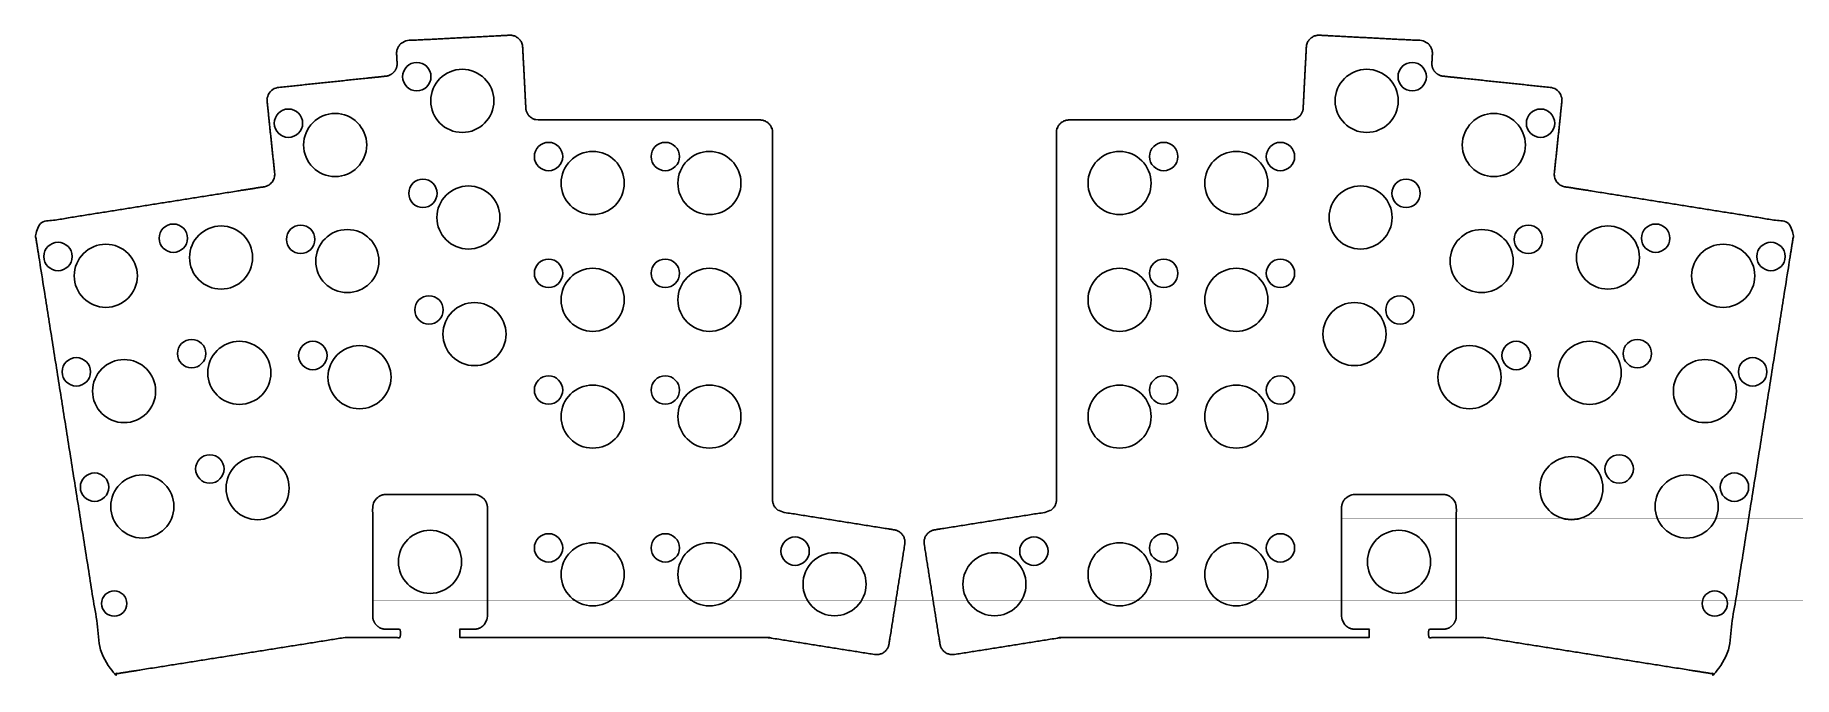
# Model space of a CAD drawing. Header units: millimetres. Extents: x -172 to 107, y -41 to 60.
import ezdxf

# ---------------------------------------------------------------- set-up
doc = ezdxf.new("R2010")
doc.units = ezdxf.units.MM
doc.layers.add('export', color=230, linetype='Continuous', true_color=0xff0083)

msp = doc.modelspace()

# ---------------------------------------------------------------- linework, layer by layer
at = {"layer": 'export', "extrusion": (0, 0, -1)}
for centre, radius in [((111.38, 53.85), 2.25), ((104.17, 50.02), 5), ((131.72, 46.48), 2.25), ((124.32, 43.03), 5), ((90.5, 41.2), 2.25), ((83.5, 37), 5), ((72, 41.2), 2.25), ((65, 37), 5), ((110.41, 35.37), 2.25), ((103.2, 31.54), 5), ((149.97, 28.26), 2.25), ((142.4, 25.2), 5), ((129.79, 28.08), 2.25), ((122.39, 24.64), 5), ((168.24, 25.36), 2.25), ((160.67, 22.31), 5), ((90.5, 22.7), 2.25), ((83.5, 18.5), 5), ((72, 22.7), 2.25), ((65, 18.5), 5), ((109.45, 16.9), 2.25), ((102.24, 13.07), 5), ((147.07, 9.98), 2.25), ((139.5, 6.93), 5), ((127.86, 9.68), 2.25), ((120.46, 6.24), 5), ((165.34, 7.09), 2.25), ((157.77, 4.04), 5), ((90.5, 4.2), 2.25), ((72, 4.2), 2.25), ((83.5, 0), 5), ((65, 0), 5), ((144.18, -8.29), 2.25), ((136.61, -11.34), 5), ((162.45, -11.18), 2.25), ((154.88, -14.24), 5), ((109.28, -23.01), 5), ((90.5, -20.8), 2.25), ((72, -20.8), 2.25), ((51.42, -21.32), 2.25), ((83.5, -25), 5), ((65, -25), 5), ((45.17, -26.56), 5), ((159.33, -29.62), 2)]:
    msp.add_circle(centre, radius, dxfattribs=at)
at = {"layer": 'export'}
for centre, radius in [((46.38, 53.85), 2.25), ((39.17, 50.02), 5), ((59.32, 43.03), 5), ((66.72, 46.48), 2.25), ((0, 37), 5), ((7, 41.2), 2.25), ((18.5, 37), 5), ((25.5, 41.2), 2.25), ((38.2, 31.54), 5), ((45.41, 35.37), 2.25), ((57.39, 24.64), 5), ((64.79, 28.08), 2.25), ((77.4, 25.2), 5), ((84.97, 28.26), 2.25), ((95.67, 22.31), 5), ((103.24, 25.36), 2.25), ((0, 18.5), 5), ((7, 22.7), 2.25), ((18.5, 18.5), 5), ((25.5, 22.7), 2.25), ((37.24, 13.07), 5), ((44.45, 16.9), 2.25), ((55.46, 6.24), 5), ((62.86, 9.68), 2.25), ((74.5, 6.93), 5), ((82.07, 9.98), 2.25), ((92.77, 4.04), 5), ((100.34, 7.09), 2.25), ((7, 4.2), 2.25), ((25.5, 4.2), 2.25), ((0, 0), 5), ((18.5, 0), 5), ((71.61, -11.34), 5), ((79.18, -8.29), 2.25), ((89.88, -14.24), 5), ((97.45, -11.18), 2.25), ((-13.58, -21.32), 2.25), ((7, -20.8), 2.25), ((25.5, -20.8), 2.25), ((44.28, -23.01), 5), ((-19.83, -26.56), 5), ((0, -25), 5), ((18.5, -25), 5), ((94.33, -29.62), 2)]:
    msp.add_circle(centre, radius, dxfattribs=at)
for points in [[(-38.83, -37.69), (-36.85, -38), (-36.54, -36.03), (-35.29, -28.13), (-34.04, -20.22), (-33.73, -18.25), (-35.7, -17.94), (-44.51, -16.54), (-53.31, -15.15), (-55, -14.88), (-55, -13.17), (-55, 15.91), (-55, 45), (-55, 47), (-57, 47), (-74.55, 47), (-92.1, 47), (-94, 47), (-94.1, 48.9), (-94.35, 53.71), (-94.6, 58.53), (-94.71, 60.53), (-96.71, 60.42), (-104.69, 60), (-112.68, 59.59), (-114.68, 59.48), (-114.58, 57.48), (-114.54, 56.76), (-114.5, 56.03), (-114.4, 54.13), (-116.29, 53.93), (-124.81, 53.04), (-133.32, 52.14), (-135.31, 51.93), (-135.1, 49.95), (-134.51, 44.27), (-133.91, 38.59), (-133.71, 36.7), (-135.59, 36.41), (-152.86, 33.67), (-170.13, 30.93), (-172.11, 30.62), (-171.8, 28.65), (-166.44, -5.2), (-161.07, -39.05), (-160.76, -41.02), (-158.79, -40.71), (-140.84, -37.87), (-122.89, -35.02), (-122.74, -35), (-122.58, -35), (-118.28, -35), (-113.98, -35), (-113.98, -34.35), (-113.98, -33.69), (-115.12, -33.69), (-116.27, -33.69), (-116.34, -33.69), (-116.42, -33.69), (-116.49, -33.68), (-116.56, -33.67), (-116.64, -33.66), (-116.71, -33.64), (-116.78, -33.63), (-116.86, -33.61), (-116.93, -33.58), (-117, -33.56), (-117.07, -33.53), (-117.14, -33.5), (-117.21, -33.47), (-117.27, -33.43), (-117.34, -33.4), (-117.4, -33.36), (-117.46, -33.31), (-117.52, -33.27), (-117.58, -33.22), (-117.64, -33.18), (-117.7, -33.13), (-117.75, -33.07), (-117.8, -33.02), (-117.86, -32.96), (-117.9, -32.91), (-117.95, -32.85), (-117.99, -32.78), (-118.04, -32.72), (-118.07, -32.66), (-118.11, -32.59), (-118.14, -32.53), (-118.18, -32.46), (-118.21, -32.39), (-118.24, -32.32), (-118.26, -32.25), (-118.29, -32.18), (-118.3, -32.1), (-118.32, -32.03), (-118.33, -31.96), (-118.35, -31.89), (-118.36, -31.81), (-118.36, -31.74), (-118.37, -31.66), (-118.37, -31.59), (-118.37, -23.01), (-118.37, -14.44), (-118.37, -14.36), (-118.36, -14.29), (-118.36, -14.22), (-118.35, -14.14), (-118.33, -14.07), (-118.32, -14), (-118.3, -13.92), (-118.29, -13.85), (-118.26, -13.78), (-118.24, -13.71), (-118.21, -13.63), (-118.18, -13.56), (-118.14, -13.5), (-118.11, -13.43), (-118.07, -13.37), (-118.04, -13.3), (-117.99, -13.24), (-117.95, -13.18), (-117.9, -13.12), (-117.86, -13.06), (-117.8, -13.01), (-117.75, -12.95), (-117.7, -12.9), (-117.64, -12.85), (-117.58, -12.8), (-117.52, -12.76), (-117.46, -12.71), (-117.4, -12.67), (-117.34, -12.63), (-117.27, -12.59), (-117.21, -12.56), (-117.14, -12.53), (-117.07, -12.5), (-117, -12.47), (-116.93, -12.44), (-116.86, -12.42), (-116.78, -12.4), (-116.71, -12.38), (-116.64, -12.37), (-116.56, -12.36), (-116.49, -12.35), (-116.42, -12.34), (-116.34, -12.34), (-116.27, -12.34), (-109.28, -12.34), (-102.29, -12.34), (-102.22, -12.34), (-102.14, -12.34), (-102.07, -12.35), (-101.99, -12.36), (-101.92, -12.37), (-101.85, -12.38), (-101.78, -12.4), (-101.7, -12.42), (-101.63, -12.44), (-101.56, -12.47), (-101.49, -12.5), (-101.42, -12.53), (-101.35, -12.56), (-101.29, -12.59), (-101.22, -12.63), (-101.16, -12.67), (-101.1, -12.71), (-101.03, -12.76), (-100.98, -12.8), (-100.92, -12.85), (-100.86, -12.9), (-100.81, -12.95), (-100.75, -13.01), (-100.7, -13.06), (-100.66, -13.12), (-100.61, -13.18), (-100.57, -13.24), (-100.52, -13.3), (-100.49, -13.37), (-100.45, -13.43), (-100.41, -13.5), (-100.38, -13.56), (-100.35, -13.63), (-100.32, -13.71), (-100.3, -13.78), (-100.27, -13.85), (-100.25, -13.92), (-100.24, -14), (-100.22, -14.07), (-100.21, -14.14), (-100.2, -14.22), (-100.19, -14.29), (-100.19, -14.36), (-100.19, -14.44), (-100.19, -23.01), (-100.19, -31.59), (-100.19, -31.66), (-100.19, -31.74), (-100.2, -31.81), (-100.21, -31.89), (-100.22, -31.96), (-100.24, -32.03), (-100.25, -32.1), (-100.27, -32.18), (-100.3, -32.25), (-100.32, -32.32), (-100.35, -32.39), (-100.38, -32.46), (-100.41, -32.53), (-100.45, -32.59), (-100.49, -32.66), (-100.52, -32.72), (-100.57, -32.78), (-100.61, -32.85), (-100.66, -32.91), (-100.7, -32.96), (-100.75, -33.02), (-100.81, -33.07), (-100.86, -33.13), (-100.92, -33.18), (-100.98, -33.22), (-101.03, -33.27), (-101.1, -33.31), (-101.16, -33.36), (-101.22, -33.4), (-101.29, -33.43), (-101.35, -33.47), (-101.42, -33.5), (-101.49, -33.53), (-101.56, -33.56), (-101.63, -33.58), (-101.7, -33.61), (-101.78, -33.63), (-101.85, -33.64), (-101.92, -33.66), (-101.99, -33.67), (-102.07, -33.68), (-102.14, -33.69), (-102.22, -33.69), (-102.29, -33.69), (-103.43, -33.69), (-104.58, -33.69), (-104.58, -34.35), (-104.58, -35), (-80.27, -35), (-55.97, -35), (-55.81, -35), (-55.65, -35.02), (-47.24, -36.36), (-38.83, -37.69)], [(-26.17, -37.69), (-28.15, -38), (-28.46, -36.03), (-29.71, -28.13), (-30.96, -20.22), (-31.27, -18.25), (-29.3, -17.94), (-20.49, -16.54), (-11.69, -15.15), (-10, -14.88), (-10, -13.17), (-10, 15.91), (-10, 45), (-10, 47), (-8, 47), (9.55, 47), (27.1, 47), (29, 47), (29.1, 48.9), (29.35, 53.71), (29.6, 58.53), (29.71, 60.53), (31.71, 60.42), (39.69, 60), (47.68, 59.59), (49.68, 59.48), (49.58, 57.48), (49.54, 56.76), (49.5, 56.03), (49.4, 54.13), (51.29, 53.93), (59.81, 53.04), (68.32, 52.14), (70.31, 51.93), (70.1, 49.95), (69.51, 44.27), (68.91, 38.59), (68.71, 36.7), (70.59, 36.41), (87.86, 33.67), (105.13, 30.93), (107.11, 30.62), (106.8, 28.65), (101.44, -5.2), (96.07, -39.05), (95.76, -41.02), (93.79, -40.71), (75.84, -37.87), (57.89, -35.02), (57.74, -35), (57.58, -35), (53.28, -35), (48.98, -35), (48.98, -34.35), (48.98, -33.69), (50.12, -33.69), (51.27, -33.69), (51.34, -33.69), (51.42, -33.69), (51.49, -33.68), (51.56, -33.67), (51.64, -33.66), (51.71, -33.64), (51.78, -33.63), (51.86, -33.61), (51.93, -33.58), (52, -33.56), (52.07, -33.53), (52.14, -33.5), (52.21, -33.47), (52.27, -33.43), (52.34, -33.4), (52.4, -33.36), (52.46, -33.31), (52.52, -33.27), (52.58, -33.22), (52.64, -33.18), (52.7, -33.13), (52.75, -33.07), (52.8, -33.02), (52.86, -32.96), (52.9, -32.91), (52.95, -32.85), (52.99, -32.78), (53.04, -32.72), (53.07, -32.66), (53.11, -32.59), (53.14, -32.53), (53.18, -32.46), (53.21, -32.39), (53.24, -32.32), (53.26, -32.25), (53.29, -32.18), (53.3, -32.1), (53.32, -32.03), (53.33, -31.96), (53.35, -31.89), (53.36, -31.81), (53.36, -31.74), (53.37, -31.66), (53.37, -31.59), (53.37, -23.01), (53.37, -14.44), (53.37, -14.36), (53.36, -14.29), (53.36, -14.22), (53.35, -14.14), (53.33, -14.07), (53.32, -14), (53.3, -13.92), (53.29, -13.85), (53.26, -13.78), (53.24, -13.71), (53.21, -13.63), (53.18, -13.56), (53.14, -13.5), (53.11, -13.43), (53.07, -13.37), (53.04, -13.3), (52.99, -13.24), (52.95, -13.18), (52.9, -13.12), (52.86, -13.06), (52.8, -13.01), (52.75, -12.95), (52.7, -12.9), (52.64, -12.85), (52.58, -12.8), (52.52, -12.76), (52.46, -12.71), (52.4, -12.67), (52.34, -12.63), (52.27, -12.59), (52.21, -12.56), (52.14, -12.53), (52.07, -12.5), (52, -12.47), (51.93, -12.44), (51.86, -12.42), (51.78, -12.4), (51.71, -12.38), (51.64, -12.37), (51.56, -12.36), (51.49, -12.35), (51.42, -12.34), (51.34, -12.34), (51.27, -12.34), (44.28, -12.34), (37.29, -12.34), (37.22, -12.34), (37.14, -12.34), (37.07, -12.35), (36.99, -12.36), (36.92, -12.37), (36.85, -12.38), (36.78, -12.4), (36.7, -12.42), (36.63, -12.44), (36.56, -12.47), (36.49, -12.5), (36.42, -12.53), (36.35, -12.56), (36.29, -12.59), (36.22, -12.63), (36.16, -12.67), (36.1, -12.71), (36.03, -12.76), (35.98, -12.8), (35.92, -12.85), (35.86, -12.9), (35.81, -12.95), (35.75, -13.01), (35.7, -13.06), (35.66, -13.12), (35.61, -13.18), (35.57, -13.24), (35.52, -13.3), (35.49, -13.37), (35.45, -13.43), (35.41, -13.5), (35.38, -13.56), (35.35, -13.63), (35.32, -13.71), (35.3, -13.78), (35.27, -13.85), (35.25, -13.92), (35.24, -14), (35.22, -14.07), (35.21, -14.14), (35.2, -14.22), (35.19, -14.29), (35.19, -14.36), (35.19, -14.44), (35.19, -23.01), (35.19, -31.59), (35.19, -31.66), (35.19, -31.74), (35.2, -31.81), (35.21, -31.89), (35.22, -31.96), (35.24, -32.03), (35.25, -32.1), (35.27, -32.18), (35.3, -32.25), (35.32, -32.32), (35.35, -32.39), (35.38, -32.46), (35.41, -32.53), (35.45, -32.59), (35.49, -32.66), (35.52, -32.72), (35.57, -32.78), (35.61, -32.85), (35.66, -32.91), (35.7, -32.96), (35.75, -33.02), (35.81, -33.07), (35.86, -33.13), (35.92, -33.18), (35.98, -33.22), (36.03, -33.27), (36.1, -33.31), (36.16, -33.36), (36.22, -33.4), (36.29, -33.43), (36.35, -33.47), (36.42, -33.5), (36.49, -33.53), (36.56, -33.56), (36.63, -33.58), (36.7, -33.61), (36.78, -33.63), (36.85, -33.64), (36.92, -33.66), (36.99, -33.67), (37.07, -33.68), (37.14, -33.69), (37.22, -33.69), (37.29, -33.69), (38.43, -33.69), (39.58, -33.69), (39.58, -34.35), (39.58, -35), (15.27, -35), (-9.03, -35), (-9.19, -35), (-9.35, -35.02), (-17.76, -36.36), (-26.17, -37.69)]]:
    msp.add_rational_spline(points, [1, 0.707106781187, 1, 1, 1, 0.707106781187, 1, 1, 1, 0.7604059656, 1, 1, 1, 0.707106781187, 1, 1, 1, 0.725374371012, 1, 1, 1, 0.707106781187, 1, 1, 1, 0.707106781187, 1, 1, 1, 0.725374371012, 1, 1, 1, 0.707106781187, 1, 1, 1, 0.725374371012, 1, 1, 1, 0.707106781187, 1, 1, 1, 0.707106781187, 1, 1, 1, 0.996917333733, 1, 1, 1, 1, 1, 1, 1, 1, 1, 1, 1, 1, 1, 1, 1, 1, 1, 1, 1, 1, 1, 1, 1, 1, 1, 1, 1, 1, 1, 1, 1, 1, 1, 1, 1, 1, 1, 1, 1, 1, 1, 1, 1, 1, 1, 1, 1, 1, 1, 1, 1, 1, 1, 1, 1, 1, 1, 1, 1, 1, 1, 1, 1, 1, 1, 1, 1, 1, 1, 1, 1, 1, 1, 1, 1, 1, 1, 1, 1, 1, 1, 1, 1, 1, 1, 1, 1, 1, 1, 1, 1, 1, 1, 1, 1, 1, 1, 1, 1, 1, 1, 1, 1, 1, 1, 1, 1, 1, 1, 1, 1, 1, 1, 1, 1, 1, 1, 1, 1, 1, 1, 1, 1, 1, 1, 1, 1, 1, 1, 1, 1, 1, 1, 1, 1, 1, 1, 1, 1, 1, 1, 1, 1, 1, 1, 1, 1, 1, 1, 1, 1, 1, 1, 1, 1, 1, 1, 1, 1, 1, 1, 1, 1, 1, 1, 1, 1, 1, 1, 1, 1, 1, 1, 1, 1, 1, 1, 1, 1, 1, 1, 1, 1, 1, 1, 1, 1, 1, 1, 1, 1, 1, 1, 1, 1, 0.996917333733, 1, 1, 1], degree=2, knots=[0, 0, 0, 3.141593, 3.141593, 19.141593, 19.141593, 22.283185, 22.283185, 40.114576, 40.114576, 42.942009, 42.942009, 101.112682, 101.112682, 104.254275, 104.254275, 139.355879, 139.355879, 142.392751, 142.392751, 152.041516, 152.041516, 155.183109, 155.183109, 171.183109, 171.183109, 174.324701, 174.324701, 175.782765, 175.782765, 178.819638, 178.819638, 195.949954, 195.949954, 199.091547, 199.091547, 210.509419, 210.509419, 213.546292, 213.546292, 248.523012, 248.523012, 251.664605, 251.664605, 320.201857, 320.201857, 323.343449, 323.343449, 359.686046, 359.686046, 360.000205, 360.000205, 368.598494, 368.598494, 369.907254, 369.907254, 372.195077, 372.195077, 372.343608, 372.343608, 372.492529, 372.492529, 372.639803, 372.639803, 372.790992, 372.790992, 372.942811, 372.942811, 373.095602, 373.095602, 373.242966, 373.242966, 373.392617, 373.392617, 373.542855, 373.542855, 373.693065, 373.693065, 373.844194, 373.844194, 373.995323, 373.995323, 374.145533, 374.145533, 374.295771, 374.295771, 374.445422, 374.445422, 374.592785, 374.592785, 374.745576, 374.745576, 374.897396, 374.897396, 375.048585, 375.048585, 375.195858, 375.195858, 375.34478, 375.34478, 375.49331, 375.49331, 392.645715, 392.645715, 392.794246, 392.794246, 392.943167, 392.943167, 393.090441, 393.090441, 393.24163, 393.24163, 393.39345, 393.39345, 393.546241, 393.546241, 393.693604, 393.693604, 393.843255, 393.843255, 393.993493, 393.993493, 394.143703, 394.143703, 394.294832, 394.294832, 394.445961, 394.445961, 394.596171, 394.596171, 394.746409, 394.746409, 394.89606, 394.89606, 395.043423, 395.043423, 395.196214, 395.196214, 395.348034, 395.348034, 395.499223, 395.499223, 395.646497, 395.646497, 395.795418, 395.795418, 395.943949, 395.943949, 409.921354, 409.921354, 410.069885, 410.069885, 410.218806, 410.218806, 410.366079, 410.366079, 410.517269, 410.517269, 410.669088, 410.669088, 410.821879, 410.821879, 410.969242, 410.969242, 411.118894, 411.118894, 411.269131, 411.269131, 411.419341, 411.419341, 411.57047, 411.57047, 411.721599, 411.721599, 411.871809, 411.871809, 412.022047, 412.022047, 412.171699, 412.171699, 412.319062, 412.319062, 412.471853, 412.471853, 412.623672, 412.623672, 412.774861, 412.774861, 412.922135, 412.922135, 413.071056, 413.071056, 413.219587, 413.219587, 430.371992, 430.371992, 430.520523, 430.520523, 430.669444, 430.669444, 430.816718, 430.816718, 430.967907, 430.967907, 431.119726, 431.119726, 431.272517, 431.272517, 431.419881, 431.419881, 431.569532, 431.569532, 431.71977, 431.71977, 431.86998, 431.86998, 432.021109, 432.021109, 432.172238, 432.172238, 432.322448, 432.322448, 432.472686, 432.472686, 432.622337, 432.622337, 432.7697, 432.7697, 432.922491, 432.922491, 433.074311, 433.074311, 433.2255, 433.2255, 433.372774, 433.372774, 433.521695, 433.521695, 433.670226, 433.670226, 435.958048, 435.958048, 437.266808, 437.266808, 485.878541, 485.878541, 486.1927, 486.1927, 503.22627, 503.22627, 503.22627], dxfattribs=at)

doc.saveas('drawing.dxf')
